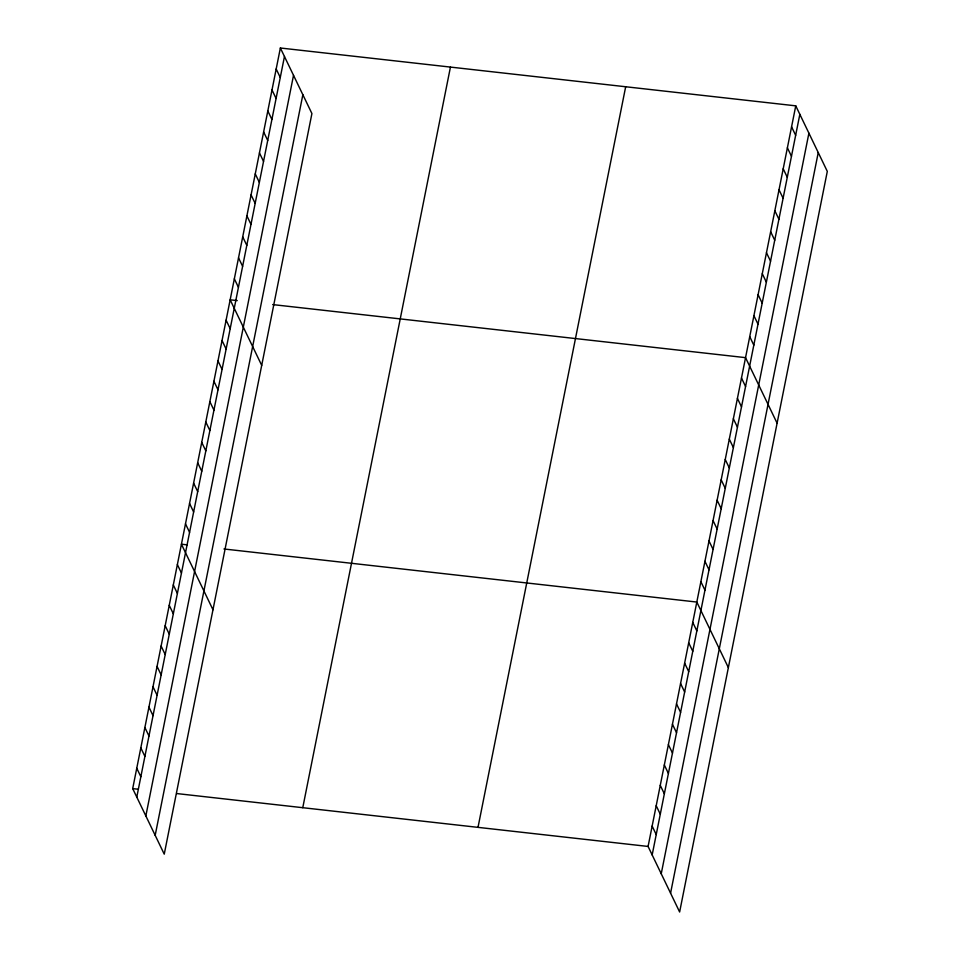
<?xml version="1.0" encoding="UTF-8"?>
<svg xmlns="http://www.w3.org/2000/svg" width="960" height="960" viewBox="0 0 960 960"><rect width="100%" height="100%" fill="white"/><g stroke="black" fill="none" stroke-linecap="round" stroke-linejoin="round"><path stroke-width="1.44" d="M280.368 48L311.916 113.556L164.244 854.16L132.696 788.616L280.368 48L795.756 105.84L827.304 171.384L679.632 912L648.084 846.444L795.756 105.84M136.788 797.1L284.46 56.496M145.848 815.928L293.52 75.324M155.184 835.332L302.856 94.716M302.772 807.696L450.444 67.092M478.008 827.364L625.68 86.748M652.164 854.94L799.836 114.324M661.236 873.768L808.908 133.152M670.572 893.172L818.244 152.556M237.252 300.6L230.16 299.808L261.708 365.364M272.676 304.584L745.548 357.648L777.096 423.192M187.104 544.848L181.428 544.212L212.976 609.756M223.944 548.976L696.816 602.052L728.364 667.596M132.696 788.616L138.372 789.252M176.64 793.548L648.084 846.444M791.568 126.816L795.66 135.312M787.392 147.804L791.472 156.3M783.204 168.792L787.284 177.276M779.016 189.768L783.108 198.264M774.84 210.756L778.92 219.252M770.652 231.744L774.732 240.228M766.464 252.72L770.556 261.216M762.288 273.708L766.368 282.204M758.1 294.696L762.18 303.18M753.912 315.672L758.004 324.168M749.736 336.66L753.816 345.156M741.48 378.012L745.572 386.508M737.424 398.376L741.516 406.872M733.368 418.752L737.448 427.236M729.3 439.116L733.392 447.6M725.244 459.48L729.324 467.976M721.176 479.844L725.268 488.34M717.12 500.208L721.2 508.704M713.064 520.584L717.144 529.068M708.996 540.948L713.088 549.432M704.94 561.312L709.02 569.808M700.872 581.676L704.964 590.172M692.76 622.416L696.84 630.9M688.692 642.78L692.784 651.276M684.636 663.144L688.716 671.64M680.568 683.52L684.66 692.004M676.512 703.884L680.592 712.368M672.444 724.248L676.536 732.744M668.388 744.612L672.48 753.108M664.332 764.988L668.412 773.472M660.264 785.352L664.356 793.836M656.208 805.716L660.288 814.212M652.14 826.08L656.232 834.576M276.18 68.988L280.272 77.472M272.004 89.964L276.084 98.46M267.816 110.952L271.908 119.448M263.628 131.94L267.72 140.424M259.452 152.916L263.532 161.412M255.264 173.904L259.356 182.4M251.076 194.892L255.168 203.376M246.9 215.868L250.98 224.364M242.712 236.856L246.804 245.352M238.524 257.844L242.616 266.328M234.348 278.82L238.428 287.316M226.104 320.172L230.184 328.668M222.036 340.536L226.128 349.032M217.98 360.912L222.06 369.396M213.912 381.276L218.004 389.76M209.856 401.64L213.948 410.136M205.8 422.004L209.88 430.5M201.732 442.38L205.824 450.864M197.676 462.744L201.756 471.228M193.608 483.108L197.7 491.604M189.552 503.472L193.632 511.968M185.496 523.848L189.576 532.332M177.372 564.576L181.452 573.072M173.304 584.94L177.396 593.436M169.248 605.316L173.328 613.8M165.18 625.68L169.272 634.164M161.124 646.044L165.216 654.54M157.068 666.408L161.148 674.904M153 686.772L157.092 695.268M148.944 707.148L153.024 715.632M144.876 727.512L148.968 735.996M140.82 747.876L144.9 756.372M136.764 768.24L140.844 776.736"/></g></svg>
